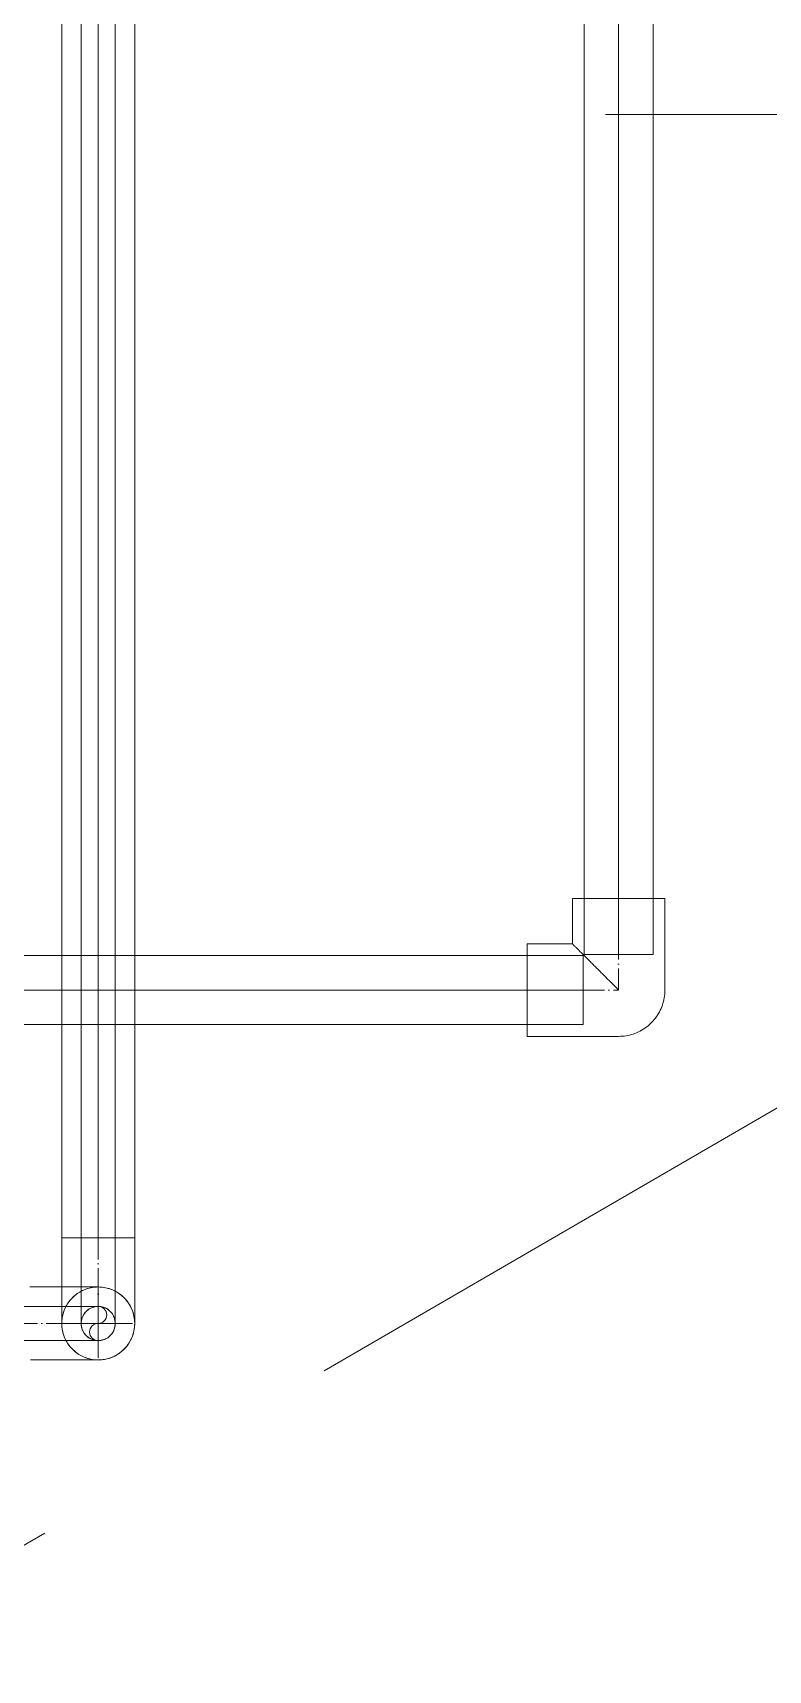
# Model space of a CAD drawing. Header units: millimetres. Extents: x -88595 to 880822, y -1054509 to -148035.
# Drawn here: x 425691 to 426032, y -245358 to -244598 of the extents above; entities that cross this region are included whole.
import ezdxf

# ---------------------------------------------------------------- set-up
doc = ezdxf.new("R2010")
doc.units = ezdxf.units.MM
doc.linetypes.add('$7$ADSK_Осевая', pattern=[14, 10, -2, 0, -2])
doc.linetypes.add('ADSK_Сверху', pattern=[4.5, 3, -1.5])
for name, color, linetype, lineweight in [('Изоляция', 7, 'Continuous', 18), ('Линии', 7, 'Continuous', 9), ('Марки', 7, 'Continuous', 20), ('Оборудование', 7, 'Continuous', 18), ('Трубопровод', 7, 'Continuous', 18), ('Трубопроводы', 7, 'Continuous', 18)]:
    doc.layers.add(name, color=color, linetype=linetype, lineweight=lineweight)

# ---------------------------------------------------------------- blocks, each defined once
blk = doc.blocks.new('$0$ADSK_МедьПайка_Отвод-гнутая труба - Отвод _гнутая труба_-V36-В_Координация_3 этаж ОВ3')
at = {"layer": 'Трубопроводы', "color": 134, "true_color": 0x00a6a6}
for p, q in [((20261.08, 24224.86), (20269.02, 24224.86)), ((20269.02, 24224.86), (20276.96, 24224.86))]:
    blk.add_line(p, q, dxfattribs=at)
at = {"layer": 'Трубопроводы', "color": 134, "true_color": 0x00a6a6, "flags": 128}
for points in [[(20261.08, 24264.56), (20261.08, 24264.53), (20261.08, 24264.43), (20261.08, 24264.28), (20261.08, 24264.05), (20261.08, 24263.77), (20261.08, 24263.42), (20261.08, 24263.02), (20261.08, 24262.55), (20261.08, 24262.02), (20261.08, 24261.43), (20261.08, 24260.78), (20261.08, 24260.08), (20261.08, 24259.31), (20261.08, 24258.5), (20261.08, 24257.63), (20261.08, 24256.7), (20261.08, 24255.73), (20261.08, 24254.71), (20261.08, 24253.64), (20261.08, 24252.52), (20261.08, 24251.36), (20261.08, 24250.16), (20261.08, 24248.91), (20261.08, 24247.63), (20261.08, 24246.31), (20261.08, 24244.96), (20261.08, 24243.57), (20261.08, 24242.16), (20261.08, 24240.72), (20261.08, 24239.25), (20261.08, 24237.76), (20261.08, 24236.24), (20261.08, 24234.71), (20261.08, 24233.17), (20261.08, 24231.61), (20261.08, 24230.04), (20261.08, 24228.46), (20261.08, 24226.88), (20261.08, 24225.29), (20261.08, 24224.86)], [(20276.96, 24224.86), (20276.96, 24226.45), (20276.96, 24228.03), (20276.96, 24229.61), (20276.96, 24231.19), (20276.96, 24232.75), (20276.96, 24234.3), (20276.96, 24235.83), (20276.96, 24237.35), (20276.96, 24238.85), (20276.96, 24240.32), (20276.96, 24241.77), (20276.96, 24243.19), (20276.96, 24244.59), (20276.96, 24245.95), (20276.96, 24247.28), (20276.96, 24248.57), (20276.96, 24249.82), (20276.96, 24251.04), (20276.96, 24252.21), (20276.96, 24253.34), (20276.96, 24254.42), (20276.96, 24255.46), (20276.96, 24256.45), (20276.96, 24257.38), (20276.96, 24258.27), (20276.96, 24259.1), (20276.96, 24259.88), (20276.96, 24260.6), (20276.96, 24261.26), (20276.96, 24261.86), (20276.96, 24262.41), (20276.96, 24262.89), (20276.96, 24263.32), (20276.96, 24263.68), (20276.96, 24263.98), (20276.96, 24264.22), (20276.96, 24264.4), (20276.96, 24264.51), (20276.96, 24264.56)]]:
    blk.add_lwpolyline(points, dxfattribs=at)
at = {"layer": 'Трубопроводы', "color": 134, "true_color": 0x00a6a6}
for start, end in [(90, 270), (270, 90)]:
    blk.add_arc((20269.02, 24264.56), 7.94, start, end, dxfattribs=at)
blk = doc.blocks.new('$0$ADSK_МедьПайка_Отвод-гнутая труба - Отвод _гнутая труба_-V40-В_Координация_3 этаж ОВ3')
at = {"layer": 'Трубопроводы', "color": 134, "true_color": 0x00a6a6}
for p, q in [((7964.32, 24272.5), (7964.32, 24264.56)), ((7964.32, 24264.56), (7964.32, 24256.62))]:
    blk.add_line(p, q, dxfattribs=at)
at = {"layer": 'Трубопроводы', "color": 134, "true_color": 0x00a6a6, "flags": 128}
for points in [[(7964.32, 24272.5), (7965.91, 24272.5), (7967.5, 24272.5), (7969.08, 24272.5), (7970.65, 24272.5), (7972.21, 24272.5), (7973.76, 24272.5), (7975.3, 24272.5), (7976.81, 24272.5), (7978.31, 24272.5), (7979.78, 24272.5), (7981.23, 24272.5), (7982.66, 24272.5), (7984.05, 24272.5), (7985.41, 24272.5), (7986.74, 24272.5), (7988.03, 24272.5), (7989.29, 24272.5), (7990.5, 24272.5), (7991.68, 24272.5), (7992.8, 24272.5), (7993.89, 24272.5), (7994.92, 24272.5), (7995.91, 24272.5), (7996.85, 24272.5), (7997.73, 24272.5), (7998.56, 24272.5), (7999.34, 24272.5), (8000.06, 24272.5), (8000.72, 24272.5), (8001.33, 24272.5), (8001.87, 24272.5), (8002.36, 24272.5), (8002.78, 24272.5), (8003.15, 24272.5), (8003.45, 24272.5), (8003.69, 24272.5), (8003.86, 24272.5), (8003.97, 24272.5), (8004.02, 24272.5)], [(7996.08, 24264.56), (7996.09, 24264.88), (7996.11, 24265.2), (7996.14, 24265.51), (7996.19, 24265.83), (7996.24, 24266.14), (7996.31, 24266.45), (7996.39, 24266.76), (7996.49, 24267.06), (7996.59, 24267.36), (7996.71, 24267.65), (7996.84, 24267.94), (7996.98, 24268.23), (7997.13, 24268.51), (7997.3, 24268.78), (7997.47, 24269.04), (7997.66, 24269.3), (7997.85, 24269.55), (7998.06, 24269.8), (7998.27, 24270.03), (7998.49, 24270.26), (7998.73, 24270.47), (7998.97, 24270.68), (7999.21, 24270.88), (7999.47, 24271.07), (7999.73, 24271.24), (8000.01, 24271.41), (8000.28, 24271.56), (8000.57, 24271.71), (8000.85, 24271.84), (8001.15, 24271.96), (8001.45, 24272.07), (8001.75, 24272.17), (8002.05, 24272.25), (8002.36, 24272.33), (8002.68, 24272.39), (8002.99, 24272.43), (8003.3, 24272.47), (8003.62, 24272.49), (8003.94, 24272.5), (8004.02, 24272.5)], [(8004.02, 24272.5), (8004.34, 24272.5), (8004.66, 24272.48), (8004.98, 24272.44), (8005.29, 24272.4), (8005.6, 24272.34), (8005.91, 24272.27), (8006.22, 24272.19), (8006.52, 24272.1), (8006.82, 24271.99), (8007.12, 24271.87), (8007.41, 24271.75), (8007.69, 24271.6), (8007.97, 24271.45), (8008.24, 24271.29), (8008.51, 24271.11), (8008.77, 24270.93), (8009.02, 24270.74), (8009.26, 24270.53), (8009.49, 24270.32), (8009.72, 24270.09), (8009.94, 24269.86), (8010.14, 24269.62), (8010.34, 24269.37), (8010.53, 24269.12), (8010.71, 24268.85), (8010.87, 24268.58), (8011.03, 24268.3), (8011.17, 24268.02), (8011.3, 24267.73), (8011.43, 24267.44), (8011.53, 24267.14), (8011.63, 24266.84), (8011.72, 24266.53), (8011.79, 24266.22), (8011.85, 24265.91), (8011.9, 24265.6), (8011.93, 24265.28), (8011.95, 24264.96), (8011.96, 24264.65), (8011.96, 24264.56)], [(8004.02, 24256.62), (8003.71, 24256.63), (8003.39, 24256.65), (8003.07, 24256.68), (8002.76, 24256.72), (8002.45, 24256.78), (8002.14, 24256.85), (8001.83, 24256.93), (8001.53, 24257.02), (8001.23, 24257.13), (8000.93, 24257.25), (8000.64, 24257.38), (8000.36, 24257.52), (8000.08, 24257.67), (7999.81, 24257.83), (7999.54, 24258.01), (7999.28, 24258.19), (7999.03, 24258.39), (7998.79, 24258.59), (7998.55, 24258.81), (7998.33, 24259.03), (7998.11, 24259.26), (7997.91, 24259.5), (7997.71, 24259.75), (7997.52, 24260.01), (7997.34, 24260.27), (7997.18, 24260.54), (7997.02, 24260.82), (7996.88, 24261.1), (7996.75, 24261.39), (7996.62, 24261.68), (7996.52, 24261.98), (7996.42, 24262.28), (7996.33, 24262.59), (7996.26, 24262.9), (7996.2, 24263.21), (7996.15, 24263.53), (7996.12, 24263.84), (7996.1, 24264.16), (7996.09, 24264.48), (7996.08, 24264.56)], [(8011.96, 24264.56), (8011.96, 24264.24), (8011.94, 24263.93), (8011.91, 24263.61), (8011.86, 24263.3), (8011.81, 24262.98), (8011.74, 24262.67), (8011.66, 24262.37), (8011.56, 24262.06), (8011.46, 24261.76), (8011.34, 24261.47), (8011.21, 24261.18), (8011.07, 24260.89), (8010.92, 24260.62), (8010.75, 24260.34), (8010.58, 24260.08), (8010.39, 24259.82), (8010.2, 24259.57), (8009.99, 24259.33), (8009.78, 24259.09), (8009.56, 24258.87), (8009.32, 24258.65), (8009.08, 24258.44), (8008.84, 24258.24), (8008.58, 24258.06), (8008.31, 24257.88), (8008.04, 24257.71), (8007.77, 24257.56), (8007.48, 24257.41), (8007.2, 24257.28), (8006.9, 24257.16), (8006.6, 24257.05), (8006.3, 24256.95), (8006, 24256.87), (8005.69, 24256.8), (8005.37, 24256.74), (8005.06, 24256.69), (8004.74, 24256.65), (8004.43, 24256.63), (8004.11, 24256.62), (8004.02, 24256.62)], [(8004.02, 24256.62), (8003.99, 24256.62), (8003.9, 24256.62), (8003.74, 24256.62), (8003.52, 24256.62), (8003.23, 24256.62), (8002.89, 24256.62), (8002.48, 24256.62), (8002.01, 24256.62), (8001.48, 24256.62), (8000.89, 24256.62), (8000.24, 24256.62), (7999.54, 24256.62), (7998.78, 24256.62), (7997.96, 24256.62), (7997.09, 24256.62), (7996.17, 24256.62), (7995.19, 24256.62), (7994.17, 24256.62), (7993.1, 24256.62), (7991.98, 24256.62), (7990.82, 24256.62), (7989.62, 24256.62), (7988.38, 24256.62), (7987.09, 24256.62), (7985.77, 24256.62), (7984.42, 24256.62), (7983.04, 24256.62), (7981.62, 24256.62), (7980.18, 24256.62), (7978.71, 24256.62), (7977.22, 24256.62), (7975.71, 24256.62), (7974.18, 24256.62), (7972.63, 24256.62), (7971.07, 24256.62), (7969.5, 24256.62), (7967.92, 24256.62), (7966.34, 24256.62), (7964.75, 24256.62), (7964.32, 24256.62)]]:
    blk.add_lwpolyline(points, dxfattribs=at)
at = {"layer": 'Трубопроводы', "color": 134, "true_color": 0x00a6a6}
for start, end in [(0, 180), (180, 0)]:
    blk.add_arc((8004.02, 24264.56), 7.94, start, end, dxfattribs=at)
blk = doc.blocks.new('$0$ADSK_Полипропилен_Отвод - Универсальный-3258870-В_Координация_3 этаж ОВ3')
at = {"layer": 'Трубопроводы', "color": 24, "true_color": 0xa52900}
for p, q in [((-21.5, 42.5), (-21.5, 21.5)), ((21.5, 42.5), (-21.5, 42.5)), ((21.5, 42.5), (-21.5, 42.5)), ((-16, 42.5), (-16, 16.5)), ((-16, 42.5), (0, 42.5)), ((0, 42.5), (16, 42.5)), ((16, 16.5), (16, 42.5)), ((21.5, 0), (21.5, 42.5)), ((-21.5, 21.5), (-42.5, 21.5)), ((-42.5, 21.5), (-42.5, -21.5)), ((-42.5, 21.5), (-42.5, -21.5)), ((-16.5, 16), (-42.5, 16)), ((-42.5, 0), (-42.5, 16)), ((-16.5, 16), (-16.5, 0)), ((0, 16.5), (-16, 16.5)), ((16, 16.5), (0, 16.5)), ((-16.5, 0), (-16.5, -16)), ((-42.5, -16), (-42.5, 0)), ((-42.5, -16), (-16.5, -16)), ((-42.5, -21.5), (0, -21.5))]:
    blk.add_line(p, q, dxfattribs=at)
at = {"layer": 'Трубопроводы', "color": 24, "true_color": 0xa52900, "flags": 128}
blk.add_lwpolyline([(0, -21.5), (0.86, -21.48), (1.72, -21.43), (2.57, -21.35), (3.43, -21.23), (4.27, -21.07), (5.11, -20.88), (5.94, -20.66), (6.76, -20.41), (7.57, -20.12), (8.37, -19.8), (9.16, -19.45), (9.93, -19.07), (10.68, -18.66), (11.42, -18.22), (12.14, -17.74), (12.84, -17.25), (13.52, -16.72), (14.18, -16.16), (14.81, -15.58), (15.42, -14.98), (16.01, -14.35), (16.57, -13.7), (17.11, -13.03), (17.61, -12.33), (18.09, -11.62), (18.54, -10.88), (18.96, -10.13), (19.35, -9.37), (19.71, -8.59), (20.04, -7.79), (20.33, -6.98), (20.6, -6.16), (20.83, -5.34), (21.02, -4.5), (21.19, -3.65), (21.32, -2.8), (21.41, -1.95), (21.47, -1.09), (21.5, -0.23), (21.5, 0)], dxfattribs=at)
at = {"layer": 'Трубопроводы', "color": 24, "true_color": 0xa52900}
for points, knots in [([(0, 0), (-1.21, 1.2), (-3.62, 3.62), (-6.6, 6.6), (-8.93, 8.92), (-10.63, 10.63), (-12.01, 12.02), (-13.09, 13.09), (-13.88, 13.88), (-14.65, 14.65), (-15.4, 15.4), (-16.12, 16.12), (-16.81, 16.81), (-17.47, 17.48), (-18.11, 18.11), (-18.7, 18.7), (-19.24, 19.24), (-19.74, 19.74), (-20.34, 20.34), (-20.95, 20.94), (-21.37, 21.39), (-21.49, 21.5), (-21.5, 21.5)], [0, 0, 0, 0, 0.125, 0.25, 0.3125, 0.375, 0.4375, 0.46875, 0.5, 0.53125, 0.5625, 0.59375, 0.625, 0.65625, 0.6875, 0.71875, 0.75, 0.78125, 0.8125, 0.875, 0.9375, 1, 1, 1, 1]), ([(-21.5, 21.5), (-21.49, 21.5), (-21.37, 21.39), (-20.95, 20.94), (-20.34, 20.34), (-19.74, 19.74), (-19.24, 19.24), (-18.7, 18.7), (-18.11, 18.11), (-17.47, 17.48), (-16.81, 16.81), (-16.12, 16.12), (-15.4, 15.4), (-14.65, 14.65), (-13.88, 13.88), (-13.09, 13.09), (-12.01, 12.02), (-10.63, 10.63), (-8.93, 8.92), (-6.6, 6.6), (-3.62, 3.62), (-1.21, 1.2), (0, 0)], [0, 0, 0, 0, 0.0625, 0.125, 0.1875, 0.21875, 0.25, 0.28125, 0.3125, 0.34375, 0.375, 0.40625, 0.4375, 0.46875, 0.5, 0.53125, 0.5625, 0.625, 0.6875, 0.75, 0.875, 1, 1, 1, 1])]:
    blk.add_open_spline(points, degree=3, knots=knots, dxfattribs=at)
blk = doc.blocks.new('3 этаж')
at = {"layer": 'Линии', "linetype": 'ADSK_Сверху', "ltscale": 100}
blk.add_line((434203.9, 679173.86), (453848.9, 690573.86), dxfattribs=at)

msp = doc.modelspace()

# ---------------------------------------------------------------- linework, layer by layer
at = {"layer": 'Изоляция', "color": 134, "true_color": 0x00a6a6}
for p, q in [((425738.19, -245157.44), (425738.19, -243577.25)), ((425704.31, -243580.42), (425704.31, -245157.44)), ((425704.31, -245157.44), (425738.19, -245157.44))]:
    msp.add_line(p, q, dxfattribs=at)
at = {"layer": 'Изоляция', "color": 134, "true_color": 0x00a6a6, "flags": 128}
for points in [[(425704.31, -245157.44), (425704.31, -245159.03), (425704.31, -245160.61), (425704.31, -245162.19), (425704.31, -245163.76), (425704.31, -245165.33), (425704.31, -245166.88), (425704.31, -245168.41), (425704.31, -245169.93), (425704.31, -245171.42), (425704.31, -245172.9), (425704.31, -245174.35), (425704.31, -245175.77), (425704.31, -245177.17), (425704.31, -245178.53), (425704.31, -245179.86), (425704.31, -245181.15), (425704.31, -245182.4), (425704.31, -245183.62), (425704.31, -245184.79), (425704.31, -245185.92), (425704.31, -245187), (425704.31, -245188.04), (425704.31, -245189.02), (425704.31, -245189.96), (425704.31, -245190.85), (425704.31, -245191.68), (425704.31, -245192.45), (425704.31, -245193.17), (425704.31, -245193.84), (425704.31, -245194.44), (425704.31, -245194.99), (425704.31, -245195.47), (425704.31, -245195.9), (425704.31, -245196.26), (425704.31, -245196.56), (425704.31, -245196.8), (425704.31, -245196.98), (425704.31, -245197.09), (425704.31, -245197.14)], [(425738.19, -245197.14), (425738.19, -245197.11), (425738.19, -245197.01), (425738.19, -245196.85), (425738.19, -245196.63), (425738.19, -245196.35), (425738.19, -245196), (425738.19, -245195.59), (425738.19, -245195.12), (425738.19, -245194.59), (425738.19, -245194.01), (425738.19, -245193.36), (425738.19, -245192.65), (425738.19, -245191.89), (425738.19, -245191.08), (425738.19, -245190.21), (425738.19, -245189.28), (425738.19, -245188.31), (425738.19, -245187.29), (425738.19, -245186.22), (425738.19, -245185.1), (425738.19, -245183.94), (425738.19, -245182.73), (425738.19, -245181.49), (425738.19, -245180.21), (425738.19, -245178.89), (425738.19, -245177.54), (425738.19, -245176.15), (425738.19, -245174.74), (425738.19, -245173.29), (425738.19, -245171.82), (425738.19, -245170.33), (425738.19, -245168.82), (425738.19, -245167.29), (425738.19, -245165.75), (425738.19, -245164.19), (425738.19, -245162.62), (425738.19, -245161.04), (425738.19, -245159.45), (425738.19, -245157.87), (425738.19, -245157.44)], [(425689.44, -245180.2), (425690.99, -245180.2), (425692.53, -245180.2), (425694.04, -245180.2), (425695.54, -245180.2), (425697.01, -245180.2), (425698.46, -245180.2), (425699.89, -245180.2), (425701.28, -245180.2), (425702.64, -245180.2), (425703.97, -245180.2), (425705.26, -245180.2), (425706.52, -245180.2), (425707.73, -245180.2), (425708.9, -245180.2), (425710.03, -245180.2), (425711.12, -245180.2), (425712.15, -245180.2), (425713.14, -245180.2), (425714.08, -245180.2), (425714.96, -245180.2), (425715.79, -245180.2), (425716.57, -245180.2), (425717.29, -245180.2), (425717.95, -245180.2), (425718.56, -245180.2), (425719.1, -245180.2), (425719.59, -245180.2), (425720.01, -245180.2), (425720.38, -245180.2), (425720.68, -245180.2), (425720.91, -245180.2), (425721.09, -245180.2), (425721.2, -245180.2), (425721.25, -245180.2)], [(425704.31, -245197.14), (425704.33, -245196.46), (425704.37, -245195.79), (425704.44, -245195.11), (425704.53, -245194.44), (425704.65, -245193.77), (425704.8, -245193.11), (425704.97, -245192.46), (425705.17, -245191.81), (425705.4, -245191.17), (425705.65, -245190.54), (425705.93, -245189.92), (425706.23, -245189.32), (425706.55, -245188.72), (425706.9, -245188.14), (425707.27, -245187.57), (425707.67, -245187.02), (425708.08, -245186.49), (425708.52, -245185.97), (425708.98, -245185.47), (425709.45, -245184.99), (425709.95, -245184.52), (425710.46, -245184.08), (425710.99, -245183.66), (425711.54, -245183.26), (425712.1, -245182.88), (425712.68, -245182.53), (425713.27, -245182.2), (425713.87, -245181.89), (425714.49, -245181.61), (425715.12, -245181.35), (425715.75, -245181.12), (425716.4, -245180.91), (425717.05, -245180.73), (425717.71, -245180.57), (425718.37, -245180.45), (425719.04, -245180.34), (425719.72, -245180.27), (425720.39, -245180.22), (425721.07, -245180.2), (425721.25, -245180.2)], [(425721.25, -245180.2), (425721.93, -245180.21), (425722.61, -245180.25), (425723.28, -245180.32), (425723.95, -245180.42), (425724.62, -245180.54), (425725.28, -245180.68), (425725.94, -245180.86), (425726.58, -245181.06), (425727.22, -245181.29), (425727.85, -245181.54), (425728.47, -245181.81), (425729.08, -245182.11), (425729.67, -245182.44), (425730.25, -245182.79), (425730.82, -245183.16), (425731.37, -245183.55), (425731.91, -245183.97), (425732.42, -245184.4), (425732.92, -245184.86), (425733.41, -245185.34), (425733.87, -245185.83), (425734.31, -245186.35), (425734.73, -245186.88), (425735.13, -245187.42), (425735.51, -245187.99), (425735.86, -245188.56), (425736.19, -245189.15), (425736.5, -245189.76), (425736.78, -245190.37), (425737.04, -245191), (425737.28, -245191.64), (425737.48, -245192.28), (425737.66, -245192.94), (425737.82, -245193.59), (425737.95, -245194.26), (425738.05, -245194.93), (425738.12, -245195.6), (425738.17, -245196.28), (425738.19, -245196.96), (425738.19, -245197.14)], [(425721.25, -245214.08), (425720.58, -245214.07), (425719.9, -245214.03), (425719.23, -245213.96), (425718.56, -245213.86), (425717.89, -245213.74), (425717.23, -245213.59), (425716.57, -245213.42), (425715.93, -245213.22), (425715.29, -245212.99), (425714.66, -245212.74), (425714.04, -245212.47), (425713.43, -245212.16), (425712.84, -245211.84), (425712.26, -245211.49), (425711.69, -245211.12), (425711.14, -245210.73), (425710.6, -245210.31), (425710.08, -245209.87), (425709.58, -245209.42), (425709.1, -245208.94), (425708.64, -245208.45), (425708.2, -245207.93), (425707.78, -245207.4), (425707.38, -245206.85), (425707, -245206.29), (425706.64, -245205.71), (425706.31, -245205.12), (425706.01, -245204.52), (425705.72, -245203.9), (425705.47, -245203.28), (425705.23, -245202.64), (425705.03, -245202), (425704.84, -245201.34), (425704.69, -245200.68), (425704.56, -245200.02), (425704.46, -245199.35), (425704.38, -245198.68), (425704.34, -245198), (425704.31, -245197.32), (425704.31, -245197.14)], [(425738.19, -245197.14), (425738.18, -245197.82), (425738.14, -245198.49), (425738.07, -245199.17), (425737.98, -245199.84), (425737.86, -245200.5), (425737.71, -245201.17), (425737.53, -245201.82), (425737.33, -245202.47), (425737.11, -245203.11), (425736.86, -245203.74), (425736.58, -245204.35), (425736.28, -245204.96), (425735.95, -245205.56), (425735.61, -245206.14), (425735.24, -245206.7), (425734.84, -245207.26), (425734.43, -245207.79), (425733.99, -245208.31), (425733.53, -245208.81), (425733.06, -245209.29), (425732.56, -245209.75), (425732.05, -245210.2), (425731.52, -245210.62), (425730.97, -245211.02), (425730.41, -245211.39), (425729.83, -245211.75), (425729.24, -245212.08), (425728.63, -245212.39), (425728.02, -245212.67), (425727.39, -245212.93), (425726.76, -245213.16), (425726.11, -245213.37), (425725.46, -245213.55), (425724.8, -245213.7), (425724.13, -245213.83), (425723.46, -245213.93), (425722.79, -245214.01), (425722.11, -245214.06), (425721.44, -245214.08), (425721.25, -245214.08)], [(425721.25, -245214.08), (425721.22, -245214.08), (425721.13, -245214.08), (425720.97, -245214.08), (425720.75, -245214.08), (425720.46, -245214.08), (425720.12, -245214.08), (425719.71, -245214.08), (425719.24, -245214.08), (425718.71, -245214.08), (425718.12, -245214.08), (425717.47, -245214.08), (425716.77, -245214.08), (425716.01, -245214.08), (425715.19, -245214.08), (425714.32, -245214.08), (425713.4, -245214.08), (425712.42, -245214.08), (425711.4, -245214.08), (425710.33, -245214.08), (425709.21, -245214.08), (425708.05, -245214.08), (425706.85, -245214.08), (425705.6, -245214.08), (425704.32, -245214.08), (425703, -245214.08), (425701.65, -245214.08), (425700.27, -245214.08), (425698.85, -245214.08), (425697.41, -245214.08), (425695.94, -245214.08), (425694.45, -245214.08), (425692.94, -245214.08), (425691.41, -245214.08), (425689.86, -245214.08)]]:
    msp.add_lwpolyline(points, dxfattribs=at)
at = {"layer": 'Изоляция', "color": 134, "true_color": 0x00a6a6}
for start, end in [(90, 180), (90, 180), (90, 180), (90, 180), (0, 90), (0, 90), (0, 90), (0, 90), (180, 270), (180, 270), (180, 270), (180, 270), (270, 0), (270, 0), (270, 0), (270, 0)]:
    msp.add_arc((425721.25, -245197.14), 16.94, start, end, dxfattribs=at)
at = {"layer": 'Марки'}
msp.add_line((425956.76, -244635.98), (426048.39, -244635.98), dxfattribs=at)
at = {"layer": 'Трубопровод', "color": 24, "linetype": 'Continuous', "true_color": 0xa52900}
for p, q in [((425946.92, -243488.37), (425946.92, -245025.87)), ((425978.92, -245025.87), (425978.92, -243488.37)), ((425946.42, -245026.37), (425652.16, -245026.37)), ((425946.42, -245058.37), (425946.42, -245026.37)), ((425946.92, -245025.87), (425978.92, -245025.87)), ((425652.16, -245058.37), (425946.42, -245058.37))]:
    msp.add_line(p, q, dxfattribs=at)
at = {"layer": 'Трубопровод', "color": 24, "true_color": 0xa52900}
for p, q in [((425962.92, -245025.87), (425962.92, -243488.37)), ((425962.92, -245025.87), (425962.92, -243488.37)), ((425652.16, -245042.37), (425946.42, -245042.37)), ((425652.16, -245042.37), (425946.42, -245042.37))]:
    msp.add_line(p, q, dxfattribs=at)
at = {"layer": 'Трубопровод', "color": 134, "linetype": 'Continuous', "true_color": 0x00a6a6}
for p, q in [((425713.31, -243567.14), (425713.31, -245157.44)), ((425729.19, -245157.44), (425729.19, -243567.14))]:
    msp.add_line(p, q, dxfattribs=at)
at = {"layer": 'Трубопровод', "color": 134, "true_color": 0x00a6a6}
for p, q in [((425721.25, -245157.44), (425721.25, -243567.14)), ((425721.25, -245157.44), (425721.25, -243567.14)), ((425721.25, -245213.02), (425721.25, -245181.26)), ((425705.37, -245197.14), (425737.13, -245197.14))]:
    msp.add_line(p, q, dxfattribs=at)
at = {"layer": 'Трубопровод', "color": 134, "linetype": 'Continuous', "true_color": 0x00a6a6}
for centre, radius, start, end in [((425721.25, -245197.14), 7.94, 0, 180), ((425721.25, -245193.17), 3.97, 270, 90), ((425721.25, -245197.14), 7.94, 180, 0), ((425721.25, -245201.11), 3.97, 90, 270)]:
    msp.add_arc(centre, radius, start, end, dxfattribs=at)
at = {"layer": 'Трубопроводы', "color": 24, "linetype": '$7$ADSK_Осевая', "true_color": 0xa52900}
for p, q in [((425962.92, -245042.37), (425962.92, -245025.87)), ((425946.42, -245042.37), (425962.92, -245042.37))]:
    msp.add_line(p, q, dxfattribs=at)
at = {"layer": 'Трубопроводы', "color": 134, "linetype": '$7$ADSK_Осевая', "true_color": 0x00a6a6}
for p, q in [((425721.25, -245157.44), (425721.25, -245197.14)), ((425721.25, -245197.14), (425681.55, -245197.14))]:
    msp.add_line(p, q, dxfattribs=at)

# ---------------------------------------------------------------- block references
at = {"layer": 'Оборудование', "color": 5, "true_color": 0x0000ff}
msp.add_blockref('3 этаж', (-11880.65, -926425.79), dxfattribs=at)
at = {"layer": 'Трубопроводы', "color": 24, "true_color": 0xa52900}
msp.add_blockref('$0$ADSK_Полипропилен_Отвод - Универсальный-3258870-В_Координация_3 этаж ОВ3', (425962.92, -245042.37), dxfattribs=at)
at = {"layer": 'Трубопроводы', "color": 134, "true_color": 0x00a6a6, "rotation": 180}
msp.add_blockref('$0$ADSK_МедьПайка_Отвод-гнутая труба - Отвод _гнутая труба_-V36-В_Координация_3 этаж ОВ3', (445990.28, -220932.58), dxfattribs=at)
at = {"layer": 'Трубопроводы', "color": 134, "true_color": 0x00a6a6}
msp.add_blockref('$0$ADSK_МедьПайка_Отвод-гнутая труба - Отвод _гнутая труба_-V40-В_Координация_3 этаж ОВ3', (417717.23, -269461.7), dxfattribs=at)

doc.saveas('drawing.dxf')
